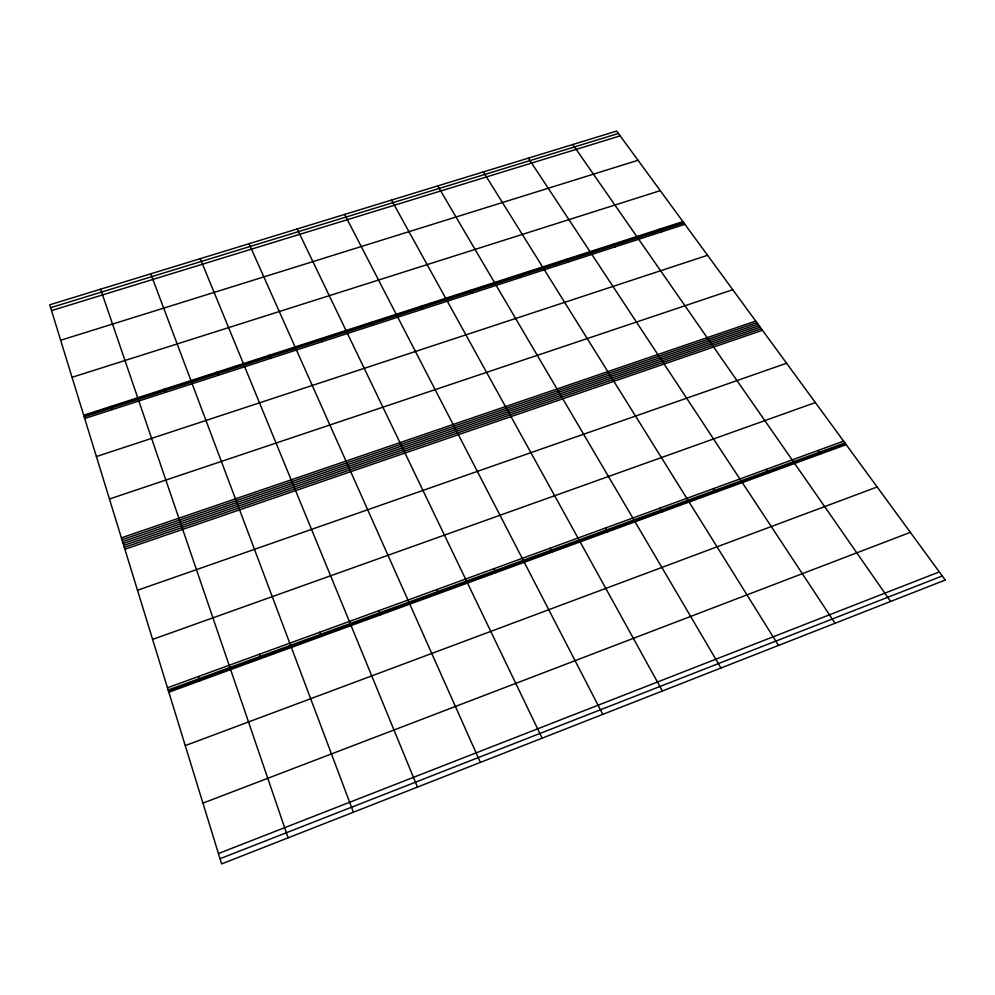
<?xml version="1.0" encoding="UTF-8"?>
<svg xmlns="http://www.w3.org/2000/svg" width="995" height="995" viewBox="0 0 995 995"><rect width="100%" height="100%" fill="white"/><g stroke="black" fill="none" stroke-linecap="round" stroke-linejoin="round"><path stroke-width="1.49" d="M220.019 858.722L942.277 575.956M218.427 853.548L939.305 571.901M202.93 803.127L910.35 532.337M185.244 745.603L877.142 486.978M167.483 687.794L843.598 441.133M168.155 689.995L844.879 442.887M168.503 691.102L845.526 443.77M168.839 692.209L846.16 444.653M152.608 639.399L815.365 402.565M137.497 590.259L786.585 363.237M121.975 539.738L756.834 322.604M122.547 541.628L757.954 324.134M123.131 543.531L759.073 325.663M123.716 545.434L760.192 327.193M124.3 547.337L761.324 328.723M124.897 549.24L762.444 330.265M121.39 537.847L755.727 321.074M109.45 499.005L732.755 289.707M96.403 456.556L707.569 255.28M84.712 418.509L684.896 224.323M83.692 415.213L682.931 221.624M83.941 416.034L683.416 222.295M84.202 416.855L683.913 222.967M72.038 377.304L660.257 190.654M60.658 340.253L638.019 160.27M51.541 310.589L620.159 135.867M50.645 307.679L618.405 133.467M659.946 229.049L661.886 231.76M817.977 450.486L820.502 454.031M572.809 144.524L890.612 601.453M613.492 244.061L615.358 246.822M766.138 469.391L768.575 473.011M528.37 158.13L835.029 623.268M566.391 259.272L568.195 262.083M713.452 488.607L715.815 492.289M483.359 171.924L778.488 645.444M518.619 274.707L520.348 277.555M659.934 508.134L662.197 511.89M437.738 185.903L720.952 668.018M470.175 290.353L471.829 293.251M605.532 527.984L607.709 531.803M391.52 200.07L662.396 690.99M421.047 306.224L422.614 309.184M550.235 548.158L552.312 552.051M344.668 214.422L602.796 714.373M371.197 322.33L372.69 325.328M494.03 568.667L496.007 572.622M297.182 228.974L542.126 738.178M320.626 338.661L322.044 341.72M436.892 589.513L438.758 593.555M249.048 243.725L480.361 762.406M269.322 355.24L270.652 358.349M378.784 610.706L380.55 614.835M200.256 258.675L417.452 787.095M217.258 372.055L218.502 375.214M319.694 632.26L321.348 636.464M150.78 273.824L353.387 812.231M164.424 389.132L165.58 392.341M259.583 654.188L261.125 658.479M100.619 289.197L288.115 837.827M110.806 406.445L111.863 409.729M198.453 676.5L199.871 680.866M945.25 580.023L221.624 863.921L49.75 304.781L616.664 131.079L945.25 580.023"/></g></svg>
